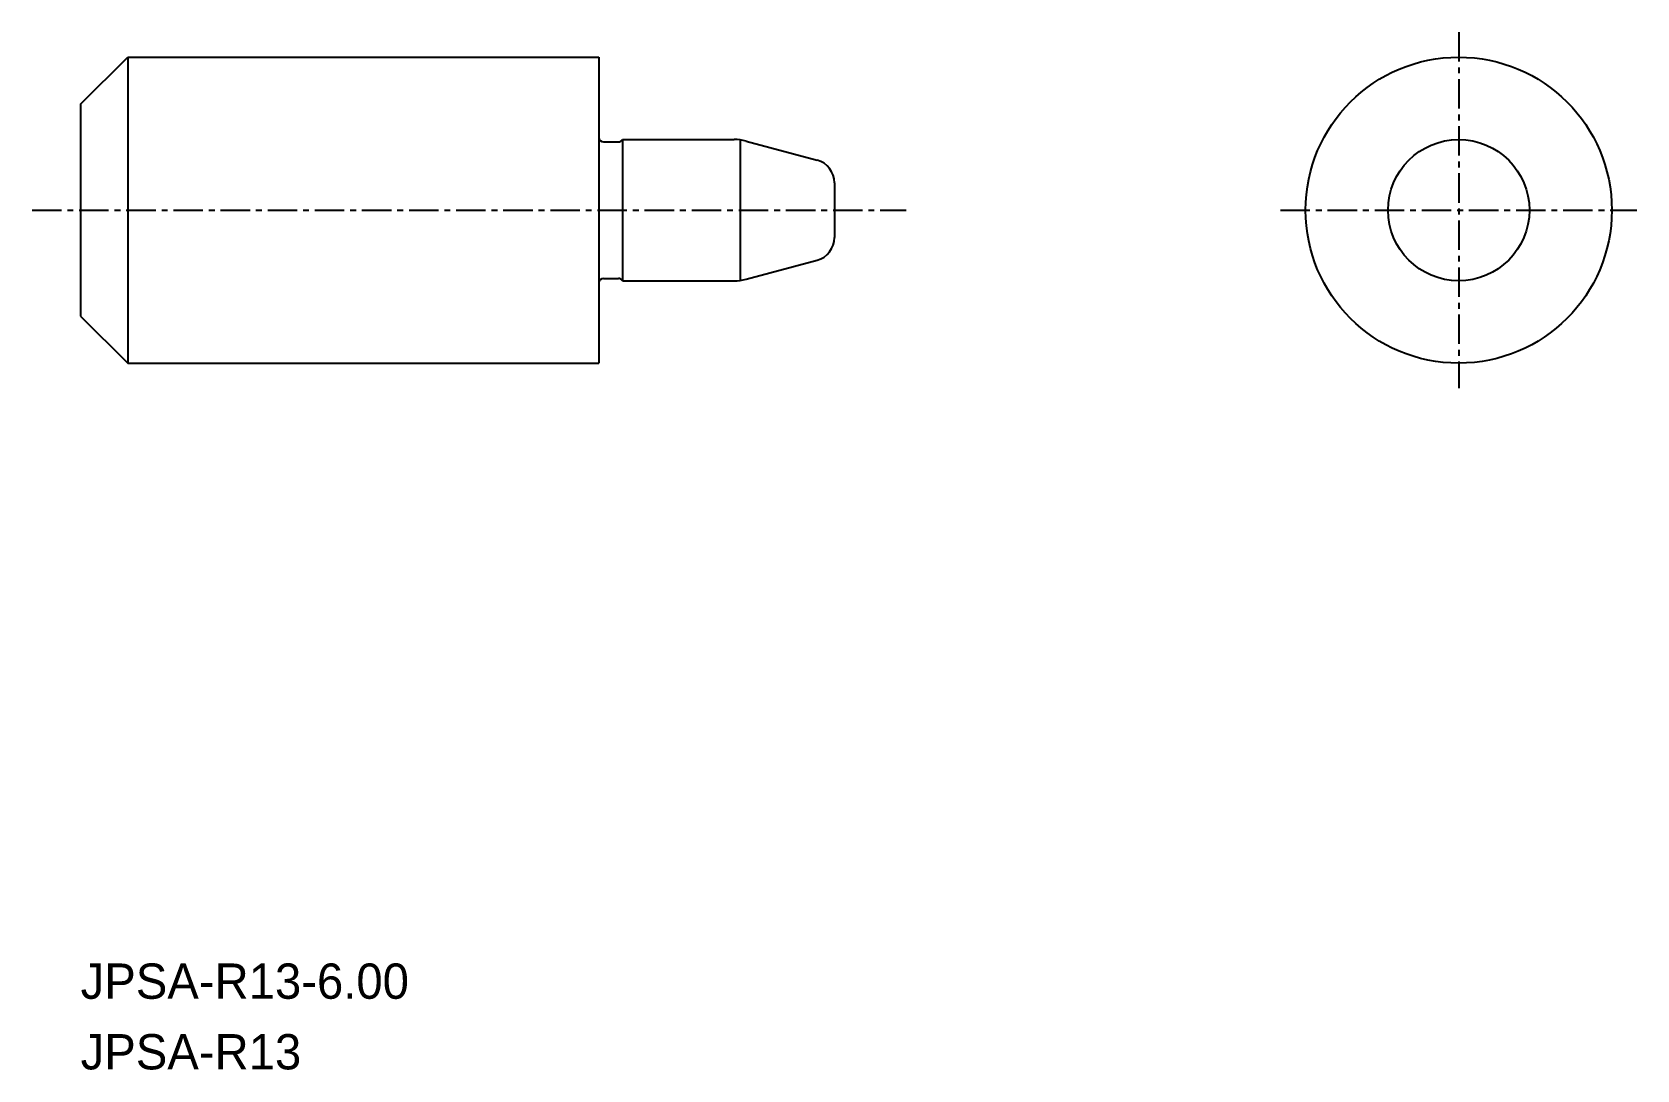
# Model space of a CAD drawing. Extents: x 38.4 to 106.5, y 18.6 to 62.7.
import ezdxf

# ---------------------------------------------------------------- set-up
doc = ezdxf.new("R2010")
doc.units = 0
doc.linetypes.add('CENTER', pattern=[2, 1.25, -0.25, 0.25, -0.25])
doc.layers.get('0').update_dxf_attribs({"linetype": 'CONTINUOUS'})
doc.layers.add('CENTER', color=1, linetype='CENTER')
doc.styles.get("Standard").update_dxf_attribs({"font": 'txt', "height": 1.6})

msp = doc.modelspace()

# ---------------------------------------------------------------- linework, layer by layer
at = {"color": 7, "linetype": 'CONTINUOUS'}
for p, q in [((40.444, 59.593), (42.444, 61.593)), ((42.444, 61.593), (42.444, 48.593)), ((42.444, 61.593), (62.444, 61.593)), ((62.444, 61.593), (62.444, 48.593)), ((40.444, 59.593), (40.444, 50.593)), ((62.644, 57.993), (63.271, 57.993)), ((63.444, 58.093), (63.444, 52.093)), ((63.444, 58.093), (68.181, 58.093)), ((68.444, 58.075), (68.444, 52.11)), ((68.698, 58.025), (71.703, 57.219)), ((72.444, 56.254), (72.444, 53.932)), ((62.444, 55.093), (62.444, 55.093)), ((68.698, 52.161), (71.703, 52.966)), ((62.644, 52.193), (63.271, 52.193)), ((63.444, 52.093), (68.181, 52.093)), ((40.444, 50.593), (42.444, 48.593)), ((42.444, 48.593), (62.444, 48.593))]:
    msp.add_line(p, q, dxfattribs=at)
for radius in [6.5, 3]:
    msp.add_circle((98.944, 55.093), radius, dxfattribs=at)
for centre, radius, start, end in [((62.644, 58.193), 0.2, 180, 270), ((63.271, 58.193), 0.2, 270, 329.99997), ((68.181, 56.093), 2, 75, 90), ((71.444, 56.254), 1, 360, 75), ((71.444, 53.932), 1, 285, 360), ((62.644, 51.993), 0.2, 90, 180), ((63.271, 51.993), 0.2, 30.00003, 90), ((68.181, 54.093), 2, 270, 285)]:
    msp.add_arc(centre, radius, start, end, dxfattribs=at)
at = {"layer": 'CENTER', "color": 1, "linetype": 'CENTER'}
for p, q in [((98.944, 62.658), (98.944, 47.528)), ((38.383, 55.093), (75.483, 55.093)), ((91.379, 55.093), (106.509, 55.093))]:
    msp.add_line(p, q, dxfattribs=at)

# ---------------------------------------------------------------- texts
at = {"color": 7, "linetype": 'CONTINUOUS'}
for s, p in [('JPSA-R13-6.00', (40.444, 21.593)), ('JPSA-R13', (40.444, 18.593))]:
    msp.add_text(s, height=1.5, dxfattribs=at).set_placement(p)

doc.saveas('drawing.dxf')
